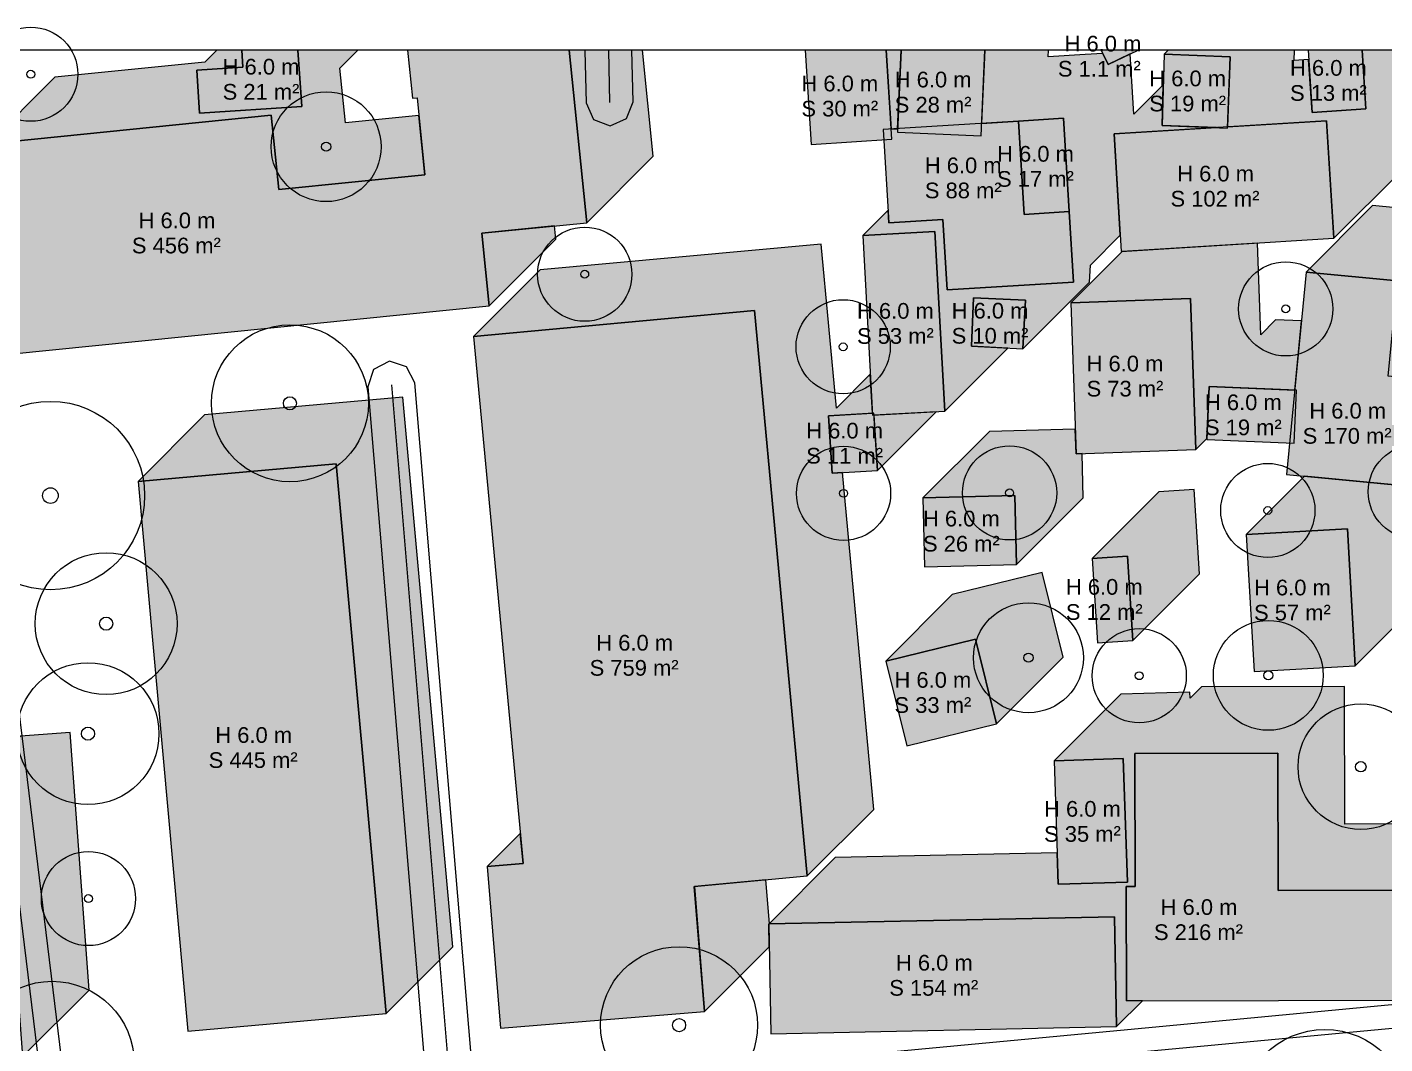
# Model space of a CAD drawing. Header units: metres. Extents: x -4 to 969, y -5 to 964.
# Drawn here: x 557.3 to 643.7, y 897.4 to 962.1 of the extents above; entities that cross this region are included whole.
import ezdxf

# ---------------------------------------------------------------- set-up
doc = ezdxf.new("R2010")
doc.units = ezdxf.units.M
doc.header["$MEASUREMENT"] = 0
for name, color, linetype, lineweight, true_color in [('TPX_BUILDING_AREAS_TEXT', 7, 'CONTINUOUS', 0, 0x000000), ('TPX_BUILDING_HEIGHTS_TEXT', 7, 'CONTINUOUS', 0, 0x000000), ('TPX_BUILDINGS', 7, 'CONTINUOUS', 0, 0x000000), ('TPX_BUILDINGS_HATCH', 7, 'CONTINUOUS', 0, 0xf0f0f0), ('TPX_BUILDINGS_SHADOWS_HATCH', 7, 'CONTINUOUS', 0, 0x000000), ('TPX_BUILDINGS_SHADOWS_OUTLINES', 7, 'CONTINUOUS', 0, 0x000000), ('TPX_FRAME_PROJECT', 7, 'CONTINUOUS', 0, 0x000000), ('TPX_ROADS_AXES', 7, 'CONTINUOUS', 0, 0x323232), ('TPX_ROADS_CONTOURS', 7, 'CONTINUOUS', 0, 0x646464), ('TPX_ROADS_HATCH', 7, 'CONTINUOUS', 0, 0xc8c8c8), ('TPX_VEGETATION_TREES_INDIVIDUAL', 7, 'CONTINUOUS', 0, 0x136734)]:
    doc.layers.add(name, color=color, linetype=linetype, lineweight=lineweight, true_color=true_color)
doc.styles.add('TPX_TEXTE', font='arial.ttf')

# ---------------------------------------------------------------- blocks, each defined once
blk = doc.blocks.new('TREETR003_CR040')
at = {"layer": 'TPX_VEGETATION_TREES_INDIVIDUAL'}
for radius in [4, 0.333]:
    blk.add_circle((0, 0, 0.036), radius, dxfattribs=at)
blk = doc.blocks.new('TREETR003_CR030')
at = {"layer": 'TPX_VEGETATION_TREES_INDIVIDUAL'}
for radius in [3, 0.25]:
    blk.add_circle((0, 0, 0.036), radius, dxfattribs=at)
blk = doc.blocks.new('TREETR005_CR052')
at = {"layer": 'TPX_VEGETATION_TREES_INDIVIDUAL'}
for radius in [5.24, 0.458]:
    blk.add_circle((0, 0, 0.036), radius, dxfattribs=at)
blk = doc.blocks.new('TREETR005_CR060')
at = {"layer": 'TPX_VEGETATION_TREES_INDIVIDUAL'}
for radius in [6, 0.5]:
    blk.add_circle((0, 0, 0.036), radius, dxfattribs=at)
blk = doc.blocks.new('TREETR003_CR035')
at = {"layer": 'TPX_VEGETATION_TREES_INDIVIDUAL'}
for radius in [3.5, 0.292]:
    blk.add_circle((0, 0, 0.036), radius, dxfattribs=at)
blk = doc.blocks.new('TREETR005_CR054')
at = {"layer": 'TPX_VEGETATION_TREES_INDIVIDUAL'}
for radius in [5.44, 0.458]:
    blk.add_circle((0, 0, 0.036), radius, dxfattribs=at)
blk = doc.blocks.new('TREETR004_CR050')
at = {"layer": 'TPX_VEGETATION_TREES_INDIVIDUAL'}
for radius in [5, 0.417]:
    blk.add_circle((0, 0, 0.036), radius, dxfattribs=at)
blk = doc.blocks.new('TREETR004_CR045')
at = {"layer": 'TPX_VEGETATION_TREES_INDIVIDUAL'}
for radius in [4.52, 0.417]:
    blk.add_circle((0, 0, 0.036), radius, dxfattribs=at)

msp = doc.modelspace()

# ---------------------------------------------------------------- hatches: boundary and pattern name
at = {"layer": 'TPX_BUILDINGS_HATCH'}
for points in [[(572.806, 956.521), (554.775, 954.701), (556.138, 941.314), (586.682, 944.386), (586.209, 949.007), (592.897, 949.678), (591.776, 960.671), (581.491, 960.671), (581.804, 957.608), (582.1, 957.642), (582.595, 952.734), (573.29, 951.79), (572.806, 956.521)], [(571.001, 959.591), (568.067, 959.394), (568.239, 956.652), (574.742, 957.091), (574.507, 960.671), (570.929, 960.671), (571.001, 959.591)], [(611.97, 960.671), (606.804, 960.671), (607.185, 954.661), (612.331, 954.997), (611.97, 960.671)], [(612.92, 960.671), (612.691, 955.451), (618.013, 955.212), (618.26, 960.671), (612.92, 960.671)], [(628.022, 960.671), (625.674, 960.671), (626.104, 959.768), (628.022, 960.671)], [(629.672, 960.42), (629.553, 955.875), (633.704, 955.709), (633.888, 960.255), (629.672, 960.42)], [(642.282, 960.671), (638.842, 960.671), (639.1, 956.709), (642.516, 956.929), (642.282, 960.671)], [(620.398, 956.147), (611.781, 955.614), (612.149, 949.677), (615.576, 949.886), (615.851, 945.397), (623.898, 945.895), (623.623, 950.384), (620.765, 950.21), (620.398, 956.147)], [(623.256, 956.332), (620.398, 956.147), (620.765, 950.21), (623.623, 950.384), (623.256, 956.332)], [(640.01, 956.169), (626.489, 955.335), (626.948, 947.85), (640.481, 948.685), (640.01, 956.169)], [(615.074, 949.121), (610.475, 948.865), (611.099, 937.411), (615.709, 937.667), (615.074, 949.121)], [(638.713, 946.534), (637.479, 933.637), (654.347, 932.026), (655.273, 941.572), (651.483, 941.926), (651.824, 945.399), (650.553, 945.517), (649.957, 939.334), (643.955, 939.903), (644.54, 945.976), (638.713, 946.534)], [(617.539, 944.904), (617.405, 941.808), (620.68, 941.64), (620.846, 944.737), (617.539, 944.904)], [(631.359, 944.855), (623.727, 944.579), (624.072, 934.96), (631.692, 935.235), (631.359, 944.855)], [(603.579, 944.08), (585.691, 942.426), (588.841, 908.852), (586.563, 908.668), (587.403, 898.376), (600.398, 899.43), (599.751, 907.401), (606.944, 908.062), (603.579, 944.08)], [(632.535, 939.252), (632.391, 935.868), (637.966, 935.629), (638.11, 939.013), (632.535, 939.252)], [(611.175, 937.555), (608.296, 937.37), (608.525, 933.721), (611.416, 933.895), (611.175, 937.555)], [(576.931, 934.318), (564.319, 933.187), (567.495, 898.176), (580.118, 899.306), (576.931, 934.318)], [(620.17, 932.295), (614.301, 932.145), (614.412, 927.767), (620.281, 927.916), (620.17, 932.295)], [(641.354, 930.187), (634.905, 929.826), (635.401, 921.092), (641.85, 921.453), (641.354, 930.187)], [(627.342, 928.445), (625.098, 928.295), (625.442, 922.921), (627.686, 923.06), (627.342, 928.445)], [(617.666, 923.154), (611.943, 921.755), (613.283, 916.352), (619.006, 917.75), (617.666, 923.154)], [(627.829, 907.392), (627.248, 907.39), (627.269, 900.103), (646.651, 900.158), (646.632, 907.157), (636.94, 907.13), (636.916, 915.888), (627.805, 915.862), (627.829, 907.392)], [(627.072, 915.539), (622.67, 915.405), (622.934, 907.533), (627.335, 907.678), (627.072, 915.539)], [(626.509, 905.464), (604.489, 905.004), (604.629, 898.004), (626.65, 898.465), (626.509, 905.464)]]:
    msp.add_hatch(color=256, dxfattribs=at).paths.add_polyline_path(points)
at = {"layer": 'TPX_BUILDINGS_SHADOWS_HATCH'}
for points in [[(559.018, 958.944), (554.775, 954.701), (572.806, 956.522), (573.29, 951.79), (582.595, 952.734), (582.214, 956.508), (577.533, 956.033), (577.175, 959.524), (578.323, 960.671), (574.507, 960.671), (574.742, 957.091), (568.239, 956.652), (568.067, 959.394), (571.001, 959.591), (570.929, 960.671), (569.344, 960.671), (568.582, 959.909), (559.018, 958.944)], [(596.451, 960.671), (591.776, 960.671), (592.897, 949.678), (597.14, 953.921), (596.451, 960.671)], [(612.098, 950.488), (610.475, 948.865), (615.074, 949.121), (615.709, 937.667), (619.73, 941.689), (617.405, 941.808), (617.539, 944.904), (620.846, 944.737), (620.68, 941.64), (624.923, 945.883), (624.981, 946.979), (626.885, 948.882), (626.489, 955.335), (633.005, 955.737), (629.553, 955.875), (629.621, 958.467), (627.744, 956.59), (627.507, 960.429), (626.104, 959.768), (625.773, 960.463), (624.641, 960.39), (622.292, 960.245), (622.311, 960.671), (618.26, 960.671), (618.049, 956.002), (620.398, 956.147), (623.256, 956.332), (623.623, 950.384), (623.898, 945.895), (615.851, 945.397), (615.576, 949.886), (612.149, 949.677), (612.098, 950.488)], [(612.92, 960.671), (611.97, 960.671), (612.289, 955.646), (612.7, 955.671), (612.92, 960.671)], [(629.924, 960.671), (629.672, 960.42), (633.888, 960.255), (633.707, 955.781), (640.01, 956.169), (640.481, 948.685), (644.723, 952.927), (644.356, 958.769), (646.259, 960.671), (642.282, 960.671), (642.516, 956.929), (639.1, 956.709), (638.881, 960.081), (637.95, 960.023), (637.976, 960.671), (629.924, 960.671)], [(590.838, 949.471), (586.209, 949.007), (586.682, 944.386), (590.924, 948.629), (590.838, 949.471)], [(589.933, 946.668), (585.691, 942.426), (603.579, 944.08), (606.944, 908.062), (611.187, 912.305), (609.182, 933.761), (608.525, 933.721), (608.296, 937.37), (611.092, 937.55), (610.957, 940.03), (608.798, 937.872), (607.822, 948.322), (589.933, 946.668)], [(627.001, 947.853), (623.727, 944.579), (631.359, 944.855), (631.692, 935.235), (632.394, 935.937), (632.535, 939.252), (637.994, 939.018), (638.415, 943.424), (636.778, 943.494), (635.829, 942.545), (635.626, 948.385), (627.001, 947.853)], [(568.562, 937.43), (564.319, 933.187), (576.931, 934.318), (580.118, 899.306), (584.361, 903.549), (581.174, 938.56), (568.562, 937.43)], [(615.157, 937.637), (611.185, 937.416), (611.416, 933.895), (615.157, 937.637)], [(618.543, 936.388), (614.301, 932.145), (620.17, 932.295), (620.281, 927.916), (624.523, 932.159), (624.452, 934.973), (624.072, 934.96), (624.015, 936.527), (618.543, 936.388)], [(638.609, 933.529), (634.905, 929.826), (641.354, 930.187), (641.85, 921.453), (646.092, 925.695), (645.686, 932.853), (638.609, 933.529)], [(629.34, 932.537), (625.098, 928.295), (627.342, 928.445), (627.686, 923.06), (631.929, 927.303), (631.585, 932.687), (629.34, 932.537)], [(616.185, 925.998), (611.943, 921.755), (617.666, 923.154), (619.006, 917.75), (623.249, 921.993), (621.909, 927.396), (616.185, 925.998)], [(604.304, 907.82), (599.752, 907.401), (600.398, 899.43), (604.518, 903.55), (604.489, 905.004), (626.509, 905.464), (626.65, 898.465), (628.291, 900.106), (627.269, 900.103), (627.248, 907.39), (627.829, 907.392), (627.805, 915.862), (636.916, 915.888), (636.94, 907.13), (646.632, 907.157), (646.651, 900.158), (647.821, 901.327), (647.678, 901.322), (647.275, 911.39), (641.183, 911.373), (641.158, 920.13), (632.048, 920.105), (631.328, 919.385), (631.315, 919.782), (626.913, 919.648), (622.67, 915.405), (627.072, 915.539), (627.335, 907.678), (622.934, 907.533), (622.866, 909.542), (608.732, 909.246), (604.53, 905.044), (604.304, 907.82)], [(556.826, 916.973), (552.583, 912.73), (555.758, 912.96), (556.954, 896.554), (561.197, 900.796), (560.001, 917.203), (556.826, 916.973)], [(588.661, 910.766), (586.563, 908.668), (588.841, 908.852), (588.661, 910.766)]]:
    msp.add_hatch(color=256, dxfattribs=at).paths.add_polyline_path(points)
h = msp.add_hatch(color=256, dxfattribs=at)
h.paths.add_polyline_path([(642.955, 950.777), (638.713, 946.534), (644.54, 945.976), (643.955, 939.903), (649.957, 939.334), (650.553, 945.517), (651.824, 945.399), (651.483, 941.926), (652.531, 941.828), (651.854, 946.273), (658.367, 947.242), (659.07, 942.556), (653.551, 941.733), (655.273, 941.572), (654.347, 932.026), (655.132, 932.811), (655.881, 939.65), (661.971, 938.981), (661.213, 932.057), (665.456, 936.299), (666.201, 943.106), (667.673, 944.578), (667.534, 946.771), (670.392, 946.945), (670.838, 939.903), (672.941, 940.041), (672.494, 947.083), (676.501, 947.338), (676.959, 940.295), (672.941, 940.041), (673.491, 931.395), (672.222, 931.312), (672.521, 925.929), (669.049, 925.743), (667.696, 924.39), (673.915, 924.794), (674.281, 919.156), (676.407, 921.282), (676.33, 922.689), (679.133, 922.852), (679.663, 913.211), (683.906, 917.453), (683.375, 927.095), (680.572, 926.932), (678.433, 924.792), (678.157, 929.037), (675.452, 928.861), (676.763, 930.172), (676.527, 934.431), (677.733, 935.637), (677.408, 940.745), (681.201, 944.538), (680.743, 951.58), (676.736, 951.326), (674.751, 949.341), (674.634, 951.187), (671.777, 951.013), (668.624, 947.86), (668.344, 952.859), (664.254, 952.722), (664.166, 955.316), (663.508, 955.28), (659.265, 951.038), (663.951, 951.294), (664.505, 941.41), (659.819, 941.142), (659.268, 950.988), (656.097, 950.516), (655.295, 949.714), (654.796, 949.76), (653.658, 948.623), (653.613, 949.746), (649.769, 949.59), (653.341, 953.162), (653.327, 953.338), (648.78, 952.987), (649.098, 948.919), (645.89, 948.667), (645.744, 950.51), (642.955, 950.777)])
h.paths.add_polyline_path([(644.673, 945.313), (649.37, 945.503), (649.582, 940.251), (644.885, 940.072), (644.673, 945.313)], flags=16)
at = {"layer": 'TPX_ROADS_HATCH'}
msp.add_hatch(color=256, dxfattribs=at).paths.add_polyline_path([(592.79, 960.671), (592.777, 960.636), (592.855, 957.31), (593.319, 956.26), (594.389, 955.846), (595.439, 956.31), (595.854, 957.38), (595.777, 960.671), (592.79, 960.671)])

# ---------------------------------------------------------------- linework, layer by layer
at = {"layer": 'TPX_BUILDINGS', "elevation": 0.042}
for points in [[(572.806, 956.521), (554.775, 954.701), (556.138, 941.314), (586.682, 944.386), (586.209, 949.007), (592.897, 949.678), (591.776, 960.671), (581.491, 960.671), (581.804, 957.608), (582.1, 957.642), (582.595, 952.734), (573.29, 951.79)], [(571.001, 959.591), (568.067, 959.394), (568.239, 956.652), (574.742, 957.091), (574.507, 960.671), (570.929, 960.671)], [(611.97, 960.671), (606.804, 960.671), (607.185, 954.661), (612.331, 954.997)], [(612.92, 960.671), (612.691, 955.451), (618.013, 955.212), (618.26, 960.671)], [(628.022, 960.671), (625.674, 960.671), (626.104, 959.768)], [(629.672, 960.42), (629.553, 955.875), (633.704, 955.709), (633.888, 960.255)], [(642.282, 960.671), (638.842, 960.671), (639.1, 956.709), (642.516, 956.929)], [(620.398, 956.147), (611.781, 955.614), (612.149, 949.677), (615.576, 949.886), (615.851, 945.397), (623.898, 945.895), (623.623, 950.384), (620.765, 950.21)], [(623.256, 956.332), (620.398, 956.147), (620.765, 950.21), (623.623, 950.384)], [(640.01, 956.169), (626.489, 955.335), (626.948, 947.85), (640.481, 948.685)], [(615.074, 949.121), (610.475, 948.865), (611.099, 937.411), (615.709, 937.667)], [(638.713, 946.534), (637.479, 933.637), (654.347, 932.026), (655.273, 941.572), (651.483, 941.926), (651.824, 945.399), (650.553, 945.517), (649.957, 939.334), (643.955, 939.903), (644.54, 945.976)], [(617.539, 944.904), (617.405, 941.808), (620.68, 941.64), (620.846, 944.737)], [(631.359, 944.855), (623.727, 944.579), (624.072, 934.96), (631.692, 935.235)], [(603.579, 944.08), (585.691, 942.426), (588.841, 908.852), (586.563, 908.668), (587.403, 898.376), (600.398, 899.43), (599.751, 907.401), (606.944, 908.062)], [(632.535, 939.252), (632.391, 935.868), (637.966, 935.629), (638.11, 939.013)], [(611.175, 937.555), (608.296, 937.37), (608.525, 933.721), (611.416, 933.895)], [(576.931, 934.318), (564.319, 933.187), (567.495, 898.176), (580.118, 899.306)], [(620.17, 932.295), (614.301, 932.145), (614.412, 927.767), (620.281, 927.916)], [(641.354, 930.187), (634.905, 929.826), (635.401, 921.092), (641.85, 921.453)], [(627.342, 928.445), (625.098, 928.295), (625.442, 922.921), (627.686, 923.06)], [(617.666, 923.154), (611.943, 921.755), (613.283, 916.352), (619.006, 917.75)], [(627.829, 907.392), (627.248, 907.39), (627.269, 900.103), (646.651, 900.158), (646.632, 907.157), (636.94, 907.13), (636.916, 915.888), (627.805, 915.862)], [(627.072, 915.539), (622.67, 915.405), (622.934, 907.533), (627.335, 907.678)], [(626.509, 905.464), (604.489, 905.004), (604.629, 898.004), (626.65, 898.465)]]:
    msp.add_lwpolyline(points, close=True, dxfattribs=at)
at = {"layer": 'TPX_BUILDINGS_SHADOWS_OUTLINES', "elevation": 0.039}
for points in [[(559.018, 958.944), (554.775, 954.701), (572.806, 956.522), (573.29, 951.79), (582.595, 952.734), (582.214, 956.508), (577.533, 956.033), (577.175, 959.524), (578.323, 960.671), (574.507, 960.671), (574.742, 957.091), (568.239, 956.652), (568.067, 959.394), (571.001, 959.591), (570.929, 960.671), (569.344, 960.671), (568.582, 959.909)], [(596.451, 960.671), (591.776, 960.671), (592.897, 949.678), (597.14, 953.921)], [(612.098, 950.488), (610.475, 948.865), (615.074, 949.121), (615.709, 937.667), (619.73, 941.689), (617.405, 941.808), (617.539, 944.904), (620.846, 944.737), (620.68, 941.64), (624.923, 945.883), (624.981, 946.979), (626.885, 948.882), (626.489, 955.335), (633.005, 955.737), (629.553, 955.875), (629.621, 958.467), (627.744, 956.59), (627.507, 960.429), (626.104, 959.768), (625.773, 960.463), (624.641, 960.39), (622.292, 960.245), (622.311, 960.671), (618.26, 960.671), (618.049, 956.002), (620.398, 956.147), (623.256, 956.332), (623.623, 950.384), (623.898, 945.895), (615.851, 945.397), (615.576, 949.886), (612.149, 949.677)], [(612.92, 960.671), (611.97, 960.671), (612.289, 955.646), (612.7, 955.671)], [(629.924, 960.671), (629.672, 960.42), (633.888, 960.255), (633.707, 955.781), (640.01, 956.169), (640.481, 948.685), (644.723, 952.927), (644.356, 958.769), (646.259, 960.671), (642.282, 960.671), (642.516, 956.929), (639.1, 956.709), (638.881, 960.081), (637.95, 960.023), (637.976, 960.671)], [(590.838, 949.471), (586.209, 949.007), (586.682, 944.386), (590.924, 948.629)], [(589.933, 946.668), (585.691, 942.426), (603.579, 944.08), (606.944, 908.062), (611.187, 912.305), (609.182, 933.761), (608.525, 933.721), (608.296, 937.37), (611.092, 937.55), (610.957, 940.03), (608.798, 937.872), (607.822, 948.322)], [(627.001, 947.853), (623.727, 944.579), (631.359, 944.855), (631.692, 935.235), (632.394, 935.937), (632.535, 939.252), (637.994, 939.018), (638.415, 943.424), (636.778, 943.494), (635.829, 942.545), (635.626, 948.385)], [(568.562, 937.43), (564.319, 933.187), (576.931, 934.318), (580.118, 899.306), (584.361, 903.549), (581.174, 938.56)], [(615.157, 937.637), (611.185, 937.416), (611.416, 933.895)], [(618.543, 936.388), (614.301, 932.145), (620.17, 932.295), (620.281, 927.916), (624.523, 932.159), (624.452, 934.973), (624.072, 934.96), (624.015, 936.527)], [(638.609, 933.529), (634.905, 929.826), (641.354, 930.187), (641.85, 921.453), (646.092, 925.695), (645.686, 932.853)], [(629.34, 932.537), (625.098, 928.295), (627.342, 928.445), (627.686, 923.06), (631.929, 927.303), (631.585, 932.687)], [(616.185, 925.998), (611.943, 921.755), (617.666, 923.154), (619.006, 917.75), (623.249, 921.993), (621.909, 927.396)], [(556.826, 916.973), (552.583, 912.73), (555.758, 912.96), (556.954, 896.554), (561.197, 900.796), (560.001, 917.203)], [(588.661, 910.766), (586.563, 908.668), (588.841, 908.852)]]:
    msp.add_lwpolyline(points, close=True, dxfattribs=at)
for points in [[(645.744, 950.51), (642.955, 950.777), (638.713, 946.534), (644.54, 945.976)], [(647.275, 911.39), (641.183, 911.373), (641.158, 920.13), (632.048, 920.105), (631.328, 919.385), (631.315, 919.782), (626.913, 919.648), (622.67, 915.405), (627.072, 915.539), (627.335, 907.678), (622.934, 907.533), (622.866, 909.542), (608.732, 909.246), (604.53, 905.044), (604.304, 907.82), (599.752, 907.401), (600.398, 899.43), (604.518, 903.55), (604.489, 905.004), (626.509, 905.464), (626.65, 898.465), (628.291, 900.106), (627.269, 900.103), (627.248, 907.39), (627.829, 907.392), (627.805, 915.862), (636.916, 915.888), (636.94, 907.13), (646.632, 907.157)]]:
    msp.add_lwpolyline(points, dxfattribs=at)
at = {"layer": 'TPX_FRAME_PROJECT', "elevation": 0}
msp.add_lwpolyline([(0, 0), (966.904, 0), (966.904, 960.671), (0, 960.671)], close=True, dxfattribs=at)
at = {"layer": 'TPX_ROADS_AXES', "elevation": 0.03}
for points in [[(550.077, 960.671), (558.691, 890.3)], [(594.276, 960.671), (594.354, 957.345)], [(580.454, 939.359), (584.353, 892.717)], [(785.965, 911.698), (659.125, 899.751), (627.027, 896.73), (592.498, 893.48)]]:
    msp.add_lwpolyline(points, dxfattribs=at)
at = {"layer": 'TPX_ROADS_CONTOURS', "elevation": 0.027}
msp.add_lwpolyline([(813.05, 960.671), (802.173, 960.671), (780.466, 957.182), (779.908, 960.671), (776.473, 960.671), (776.408, 960.395), (777.247, 955.147), (782.676, 921.204), (783.982, 913.018), (658.985, 901.244), (626.886, 898.223), (592.358, 894.974), (585.721, 894.352), (581.949, 939.484), (581.423, 940.504), (580.329, 940.854), (579.309, 940.328), (578.959, 939.234), (582.734, 894.071), (560.003, 891.93), (551.588, 960.671)], dxfattribs=at)
msp.add_lwpolyline([(592.79, 960.671), (592.777, 960.636), (592.855, 957.31), (593.319, 956.26), (594.389, 955.846), (595.439, 956.31), (595.854, 957.38), (595.777, 960.671)], close=True, dxfattribs=at)

# ---------------------------------------------------------------- block references
at = {"layer": 'TPX_VEGETATION_TREES_INDIVIDUAL'}
for name, p in [('TREETR003_CR030', (557.488, 959.139, 0.036)), ('TREETR003_CR035', (576.299, 954.523, 0.036)), ('TREETR003_CR030', (592.77, 946.399, 0.036)), ('TREETR003_CR030', (637.421, 944.19, 0.036)), ('TREETR003_CR030', (609.231, 941.776, 0.036)), ('TREETR004_CR050', (573.995, 938.175, 0.036)), ('TREETR005_CR060', (558.738, 932.296, 0.036)), ('TREETR003_CR030', (609.257, 932.438, 0.036)), ('TREETR003_CR030', (619.831, 932.468, 0.036)), ('TREETR003_CR030', (645.678, 932.541, 0.036)), ('TREETR003_CR030', (636.282, 931.347, 0.036)), ('TREETR004_CR045', (562.286, 924.135, 0.036)), ('TREETR003_CR035', (621.036, 921.966, 0.036)), ('TREETR003_CR030', (628.088, 920.819, 0.036)), ('TREETR003_CR035', (636.312, 920.842, 0.036)), ('TREETR004_CR045', (561.131, 917.128, 0.036)), ('TREETR003_CR040', (642.203, 915.023, 0.036)), ('TREETR003_CR030', (561.16, 906.623, 0.036)), ('TREETR004_CR050', (598.779, 898.558, 0.036)), ('TREETR005_CR052', (558.84, 896.111, 0.036)), ('TREETR005_CR054', (639.916, 892.838, 0.036))]:
    msp.add_blockref(name, p, dxfattribs=at)

# ---------------------------------------------------------------- texts
at = {"layer": 'TPX_BUILDING_AREAS_TEXT', "style": 'TPX_TEXTE'}
for s, p in [('S 1.1 m²', (622.909, 958.99, 0.045)), ('S 21 m²', (569.708, 957.519, 0.045)), ('S 13 m²', (637.694, 957.445, 0.045)), ('S 30 m²', (606.573, 956.449, 0.045)), ('S 28 m²', (612.516, 956.701, 0.045)), ('S 19 m²', (628.73, 956.771, 0.045)), ('S 88 m²', (614.433, 951.236, 0.045)), ('S 17 m²', (619.036, 951.969, 0.045)), ('S 102 m²', (630.082, 950.709, 0.045)), ('S 456 m²', (563.927, 947.727, 0.045)), ('S 53 m²', (610.114, 941.964, 0.045)), ('S 10 m²', (616.143, 941.975, 0.045)), ('S 73 m²', (624.737, 938.608, 0.045)), ('S 19 m²', (632.276, 936.14, 0.045)), ('S 170 m²', (638.499, 935.6, 0.045)), ('S 11 m²', (606.879, 934.334, 0.045)), ('S 26 m²', (614.316, 928.731, 0.045)), ('S 12 m²', (623.417, 924.38, 0.045)), ('S 57 m²', (635.402, 924.339, 0.045)), ('S 759 m²', (593.083, 920.82, 0.045)), ('S 33 m²', (612.5, 918.453, 0.045)), ('S 445 m²', (568.816, 914.944, 0.045)), ('S 35 m²', (622.027, 910.239, 0.045)), ('S 216 m²', (629.028, 903.982, 0.045)), ('S 154 m²', (612.169, 900.434, 0.045))]:
    msp.add_text(s, height=1, dxfattribs=at).set_placement(p)
at = {"layer": 'TPX_BUILDING_HEIGHTS_TEXT', "style": 'TPX_TEXTE'}
for p in [(623.334, 960.59, 0.045), (569.708, 959.119, 0.045), (637.694, 959.045, 0.045), (606.573, 958.049, 0.045), (612.516, 958.301, 0.045), (628.73, 958.371, 0.045), (619.036, 953.569, 0.045), (614.433, 952.836, 0.045), (630.507, 952.309, 0.045), (564.352, 949.327, 0.045), (610.114, 943.564, 0.045), (616.143, 943.575, 0.045), (624.737, 940.208, 0.045), (632.276, 937.74, 0.045), (638.924, 937.2, 0.045), (606.879, 935.934, 0.045), (614.316, 930.331, 0.045), (623.417, 925.98, 0.045), (635.402, 925.939, 0.045), (593.508, 922.42, 0.045), (612.5, 920.053, 0.045), (569.241, 916.544, 0.045), (622.027, 911.839, 0.045), (629.453, 905.582, 0.045), (612.594, 902.034, 0.045)]:
    msp.add_text('H 6.0 m', height=1, dxfattribs=at).set_placement(p)

doc.saveas('drawing.dxf')
